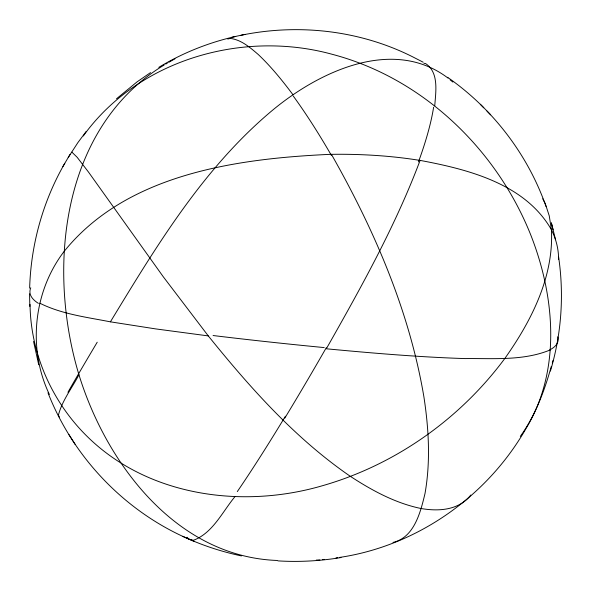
<?xml version="1.0" encoding="UTF-8"?>
<svg xmlns="http://www.w3.org/2000/svg" width="591" height="591" viewBox="0 0 591 591"><rect width="100%" height="100%" fill="white"/><g stroke="black" fill="none" stroke-linecap="round" stroke-linejoin="round"><path stroke-width="0.89" d="M339.552 557.431C417.165 545.855 487.361 496.374 526.108 428.364C561.627 369.752 554.794 295.345 530.363 233.97C495.908 148.481 422.292 78.056 332.401 54.357C243.677 29.853 139.772 59.004 84.395 134.438L83.405 135.967M29.646 288.164C30.909 244.504 42.958 201.154 64.788 163.301M434.747 105.863C435.73 91.952 439.224 72.494 425.55 63.532L423.91 63.296M393.008 542.427C414.313 537.566 420.563 512.028 424.995 493.574C430.654 461.623 428.8 428.859 423.917 396.938C409.4 310.955 374.236 229.744 331.381 154.288C237.708 158.469 127.095 173.525 64.279 251.219C33.34 291.474 27.511 348.705 49.385 394.456M550.406 371.059C561.45 334.27 564.213 295.057 558.613 257.063M551.27 366.494C544.414 391.028 535.261 415.576 520.324 436.38M552.275 363.044L553.028 360.458M30.038 304.402C30.621 354.024 52.281 402.412 87.712 436.971C148.533 496.418 242.428 508.969 321.94 485.868C394.847 465.132 459.842 419.204 504.884 358.39C531.331 321.009 553.952 276.728 551.41 229.7C525.044 183.823 468.523 169.447 420.098 160.397C395.357 226.205 360.887 287.758 326.321 348.793C372.5 353.13 418.746 357.112 465.117 358.582C493.463 358.279 523.486 360.998 550.28 349.916M164.195 64.98C61.139 127.331 46.822 268.565 78.95 374.775C71.991 388.08 62.218 400.432 58.413 415.104L59.351 417.039M68.231 157.509L77.864 142.638L86.19 131.446M62.897 166.529L70.085 154.34M39.796 303.183C61.737 314.19 86.589 317.16 110.406 321.836C156.667 245.693 203.725 167.438 273.049 109.808C319.339 71.563 393.052 36.443 448.015 78.078M234.841 496.802C222.43 511.791 212.708 533.134 193.442 540.277L188.721 539.11L187.103 537.271M116.501 98.786L137.105 81.839L150.528 72.597M165.739 64.094L167.283 63.207M168.827 62.314L175.002 58.768M158.802 67.352C234.464 21.439 333.25 16.947 412.466 56.729L423.186 62.21M227.764 39.028L230.357 38.4C241.409 39.863 250.059 47.494 258.223 54.475C271.158 66.702 282.365 80.568 293.003 94.796M231.524 37.373L235.72 36.465M241.032 35.268L244.91 34.433M341.022 557.535C320.189 561.007 298.98 562.181 277.903 560.874M322.568 559.633L324.356 559.404M335.976 557.897L337.764 557.668M316.311 560.069L319.886 559.98M277.415 560.475C176.517 556.899 106.432 463.979 78.95 374.775M470.754 495.022A265.152 93.245 45.4 0 1 466.055 500.082C453.755 510.661 436.498 511.126 421.257 508.555C395.571 503.281 372.212 490.604 350.441 476.398C295.153 438.433 250.148 387.792 208.283 335.91L155.61 328.892L110.406 321.836M241.468 555.917C221.485 551.706 201.989 545.264 183.454 536.68L182.685 536.332C121.643 507.972 72.508 455.439 47.982 392.801M182.685 536.332L194.011 541.297M71.88 152.123L77.17 157.302L88.554 172.144L163.242 276.728L208.283 335.91M447.542 77.281C492.695 108.744 527.793 154.487 546.01 206.451M450.091 79.792L452.861 82.068M480.32 104.26L483.748 107.791M486.999 111.078L490.641 114.817M68.866 434.481L75.168 444.439M542.723 198.79L545.234 203.503L549.268 215.907L551.41 229.7M553.073 229.714L551.344 222.814L555.555 239.724M38.725 364.773L33.547 341.472M29.838 306.485L29.55 293.749M293.247 96.023A263.313 58.25 66.1 0 1 331.366 155.352M331.374 154.332A264.761 115.843 -5.5 0 1 420.061 160.427M433.609 107.222A265.603 63.459 -57.7 0 1 418.458 161.919M326.269 347.737A263.963 19.215 -60.7 0 1 284.796 418.132M324.223 347.582A263.874 15.203 5.9 0 1 213.07 335.525M285.401 416.234A264.243 20.973 -60.9 0 1 237.294 491.594M557.778 336.804A265.861 47.472 11.9 0 1 549.874 349.813M67.935 392.284A225.37 4.159 -58.4 0 1 97.212 342.219M38.378 303.353A264.96 48.588 -4.3 0 1 30.769 287.802M551.359 229.714A265.994 131.365 -11.5 0 1 558.628 259.301"/></g></svg>
